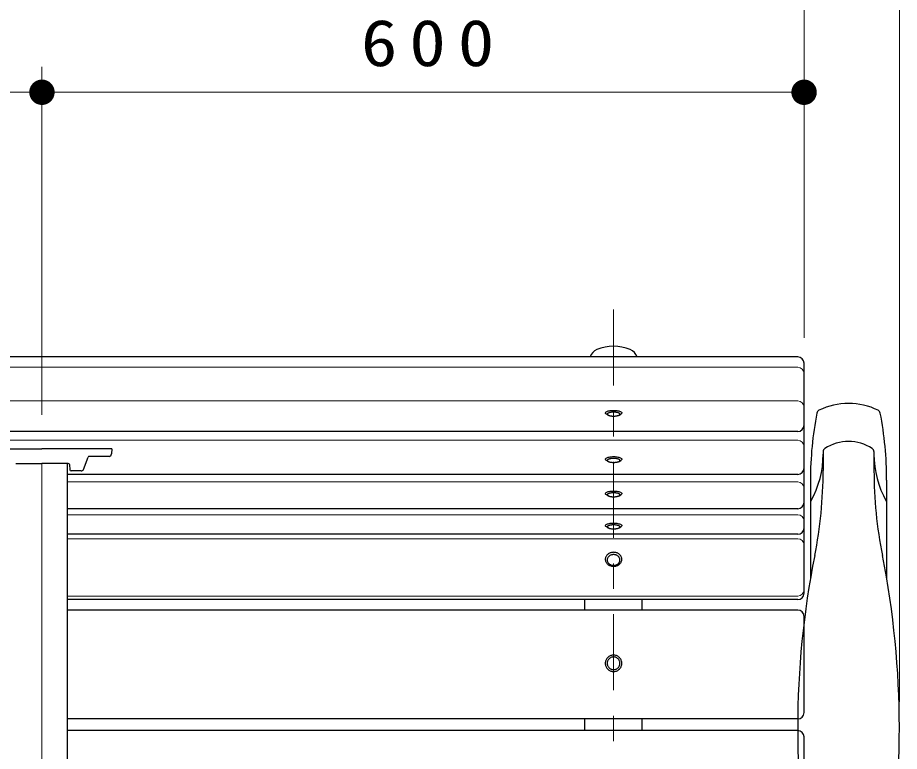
# Model space of a CAD drawing. Units: millimetres on the paper, scale 1:20. Extents: x -385 to 0, y 0 to 267.
# Drawn here: x -244.38 to -209.67, y 209.38 to 238.28 of the extents above; entities that cross this region are included whole.
import ezdxf

# ---------------------------------------------------------------- set-up
doc = ezdxf.new("R2010")
doc.units = ezdxf.units.MM
doc.linetypes.add('USER2', pattern=[6, 3, -1, 1, -1])
doc.layers.add('1_20', color=7, linetype='Continuous', lineweight=25)
doc.styles.add('ＭＳ ゴシック', font='')
doc.styles.get('ＭＳ ゴシック').set_extended_font_data('MS Gothic')

# ---------------------------------------------------------------- blocks, each defined once
blk = doc.blocks.new('filled_dot')
at = {"color": 0, "linetype": 'Continuous', "lineweight": -2, "const_width": 1.25}
blk.add_lwpolyline([(-0.625, 0, 1), (0.625, 0, 1)], format="xyb", close=True, dxfattribs=at)

msp = doc.modelspace()

# ---------------------------------------------------------------- linework, layer by layer
at = {"layer": '1_20', "lineweight": 13}
for p, q in [((-209.675, 211.329), (-209.675, 256.337)), ((-213.425, 225.666), (-213.425, 246.337)), ((-243.425, 222.633), (-243.425, 236.337)), ((-273.425, 235.337), (-243.425, 235.337)), ((-243.425, 235.337), (-213.425, 235.337))]:
    msp.add_line(p, q, dxfattribs=at)
at = {"layer": '1_20', "linetype": 'USER2', "lineweight": 13}
msp.add_line((-220.925, 226.787), (-220.925, 195.19), dxfattribs=at)
at = {"layer": '1_20', "color": 40}
for p, q in [((-213.675, 224.916), (-258.425, 224.916)), ((-213.425, 215.609), (-213.425, 224.666)), ((-213.675, 221.979), (-258.425, 221.979)), ((-213.675, 220.287), (-242.425, 220.287)), ((-213.675, 218.935), (-242.425, 218.935)), ((-213.675, 217.931), (-242.425, 217.931)), ((-213.675, 215.359), (-242.425, 215.359)), ((-213.675, 214.949), (-242.425, 214.949)), ((-213.675, 210.659), (-242.425, 210.659)), ((-213.675, 210.205), (-242.425, 210.205))]:
    msp.add_line(p, q, dxfattribs=at)
at = {"layer": '1_20', "color": 12, "lineweight": 13}
for p, q in [((-213.675, 224.512), (-258.425, 224.512)), ((-213.675, 223.184), (-258.425, 223.184)), ((-213.675, 221.633), (-258.425, 221.633)), ((-213.675, 219.995), (-242.425, 219.995)), ((-213.675, 218.703), (-242.425, 218.703)), ((-213.675, 217.756), (-242.425, 217.756)), ((-213.675, 215.497), (-242.425, 215.497))]:
    msp.add_line(p, q, dxfattribs=at)
at = {"layer": '1_20'}
for p, q in [((-221.143, 222.625), (-221.209, 222.661)), ((-220.706, 222.625), (-220.641, 222.661)), ((-221.143, 220.803), (-221.209, 220.839)), ((-220.706, 220.803), (-220.641, 220.839)), ((-221.143, 219.449), (-221.209, 219.485)), ((-220.706, 219.449), (-220.641, 219.485)), ((-221.143, 218.186), (-221.209, 218.222)), ((-220.706, 218.186), (-220.641, 218.222)), ((-222.05, 214.949), (-222.05, 215.359)), ((-219.8, 214.949), (-219.8, 215.359)), ((-213.425, 210.909), (-213.425, 214.699)), ((-222.05, 210.205), (-222.05, 210.659)), ((-219.8, 210.205), (-219.8, 210.659)), ((-213.425, 206.166), (-213.425, 209.955))]:
    msp.add_line(p, q, dxfattribs=at)
at = {"layer": '1_20', "color": 2}
for p, q in [((-246.175, 221.299), (-243.425, 221.299)), ((-240.675, 221.299), (-243.425, 221.299)), ((-240.675, 221.299), (-240.686, 221.094)), ((-241.787, 220.488), (-241.606, 220.967)), ((-240.785, 220.999), (-241.559, 220.999)), ((-244.458, 220.721), (-243.425, 220.721)), ((-242.392, 220.721), (-243.425, 220.721)), ((-242.425, 201.345), (-242.425, 220.721)), ((-242.342, 220.674), (-242.331, 220.471)), ((-241.881, 220.424), (-242.281, 220.424))]:
    msp.add_line(p, q, dxfattribs=at)
at = {"layer": '1_20', "color": 4}
for p, q in [((-212.675, 221.185), (-212.675, 220.44)), ((-210.675, 221.185), (-210.675, 220.44)), ((-213.175, 220.068), (-213.175, 216.183)), ((-210.175, 220.068), (-210.175, 216.183))]:
    msp.add_line(p, q, dxfattribs=at)
at = {"layer": '1_20', "color": 2, "lineweight": 13}
msp.add_line((-243.425, 201.152), (-243.425, 220.721), dxfattribs=at)
at = {"layer": '1_20'}
for points in [[(-221.209, 222.661), (-221.228, 222.673), (-221.241, 222.687), (-221.248, 222.7), (-221.249, 222.714), (-221.244, 222.728), (-221.233, 222.742), (-221.216, 222.754), (-221.193, 222.766), (-221.165, 222.777), (-221.132, 222.787), (-221.096, 222.795), (-221.056, 222.802), (-221.014, 222.806), (-220.97, 222.809), (-220.925, 222.81), (-220.88, 222.809), (-220.836, 222.806), (-220.793, 222.802), (-220.754, 222.795), (-220.717, 222.787), (-220.685, 222.777), (-220.657, 222.766), (-220.634, 222.754), (-220.617, 222.742), (-220.605, 222.728), (-220.6, 222.714), (-220.601, 222.7), (-220.608, 222.687), (-220.622, 222.673), (-220.641, 222.661)], [(-221.209, 220.839), (-221.228, 220.852), (-221.241, 220.865), (-221.248, 220.879), (-221.249, 220.893), (-221.244, 220.906), (-221.233, 220.92), (-221.216, 220.933), (-221.193, 220.945), (-221.165, 220.956), (-221.132, 220.965), (-221.096, 220.973), (-221.056, 220.98), (-221.014, 220.985), (-220.97, 220.988), (-220.925, 220.989), (-220.88, 220.988), (-220.836, 220.985), (-220.793, 220.98), (-220.754, 220.973), (-220.717, 220.965), (-220.685, 220.956), (-220.657, 220.945), (-220.634, 220.933), (-220.617, 220.92), (-220.605, 220.906), (-220.6, 220.893), (-220.601, 220.879), (-220.608, 220.865), (-220.622, 220.852), (-220.641, 220.839)], [(-221.209, 219.485), (-221.228, 219.498), (-221.241, 219.511), (-221.248, 219.525), (-221.249, 219.539), (-221.244, 219.552), (-221.233, 219.566), (-221.216, 219.579), (-221.193, 219.591), (-221.165, 219.602), (-221.132, 219.611), (-221.096, 219.619), (-221.056, 219.626), (-221.014, 219.631), (-220.97, 219.633), (-220.925, 219.634), (-220.88, 219.633), (-220.836, 219.631), (-220.793, 219.626), (-220.754, 219.619), (-220.717, 219.611), (-220.685, 219.602), (-220.657, 219.591), (-220.634, 219.579), (-220.617, 219.566), (-220.605, 219.552), (-220.6, 219.539), (-220.601, 219.525), (-220.608, 219.511), (-220.622, 219.498), (-220.641, 219.485)], [(-221.209, 218.222), (-221.228, 218.235), (-221.241, 218.248), (-221.248, 218.262), (-221.249, 218.276), (-221.244, 218.29), (-221.233, 218.303), (-221.216, 218.316), (-221.193, 218.328), (-221.165, 218.339), (-221.132, 218.349), (-221.096, 218.357), (-221.056, 218.363), (-221.014, 218.368), (-220.97, 218.371), (-220.925, 218.372), (-220.88, 218.371), (-220.836, 218.368), (-220.793, 218.363), (-220.754, 218.357), (-220.717, 218.349), (-220.685, 218.339), (-220.657, 218.328), (-220.634, 218.316), (-220.617, 218.303), (-220.605, 218.29), (-220.6, 218.276), (-220.601, 218.262), (-220.608, 218.248), (-220.622, 218.235), (-220.641, 218.222)]]:
    msp.add_lwpolyline(points, dxfattribs=at)
for points in [[(-221.175, 222.662), (-221.174, 222.655), (-221.171, 222.649), (-221.166, 222.642), (-221.16, 222.636), (-221.151, 222.63), (-221.141, 222.624), (-221.13, 222.618), (-221.116, 222.613), (-221.102, 222.608), (-221.085, 222.603), (-221.068, 222.599), (-221.05, 222.595), (-221.03, 222.592), (-221.01, 222.59), (-220.989, 222.588), (-220.968, 222.586), (-220.947, 222.585), (-220.925, 222.585), (-220.903, 222.585), (-220.881, 222.586), (-220.86, 222.588), (-220.839, 222.59), (-220.819, 222.592), (-220.8, 222.595), (-220.781, 222.599), (-220.764, 222.603), (-220.748, 222.608), (-220.733, 222.613), (-220.72, 222.618), (-220.708, 222.624), (-220.698, 222.63), (-220.69, 222.636), (-220.683, 222.642), (-220.679, 222.649), (-220.676, 222.655), (-220.675, 222.662), (-220.676, 222.669), (-220.679, 222.676), (-220.683, 222.682), (-220.69, 222.689), (-220.698, 222.695), (-220.708, 222.701), (-220.72, 222.706), (-220.733, 222.712), (-220.748, 222.717), (-220.764, 222.721), (-220.781, 222.725), (-220.8, 222.729), (-220.819, 222.732), (-220.839, 222.735), (-220.86, 222.737), (-220.881, 222.738), (-220.903, 222.739), (-220.925, 222.739), (-220.947, 222.739), (-220.968, 222.738), (-220.989, 222.737), (-221.01, 222.735), (-221.03, 222.732), (-221.05, 222.729), (-221.068, 222.725), (-221.085, 222.721), (-221.102, 222.717), (-221.116, 222.712), (-221.13, 222.706), (-221.141, 222.701), (-221.151, 222.695), (-221.16, 222.689), (-221.166, 222.682), (-221.171, 222.676), (-221.174, 222.669)], [(-221.175, 220.841), (-221.174, 220.834), (-221.171, 220.827), (-221.166, 220.821), (-221.16, 220.814), (-221.151, 220.808), (-221.141, 220.802), (-221.13, 220.796), (-221.116, 220.791), (-221.102, 220.786), (-221.085, 220.781), (-221.068, 220.777), (-221.05, 220.774), (-221.03, 220.771), (-221.01, 220.768), (-220.989, 220.766), (-220.968, 220.764), (-220.947, 220.764), (-220.925, 220.763), (-220.903, 220.764), (-220.881, 220.764), (-220.86, 220.766), (-220.839, 220.768), (-220.819, 220.771), (-220.8, 220.774), (-220.781, 220.777), (-220.764, 220.781), (-220.748, 220.786), (-220.733, 220.791), (-220.72, 220.796), (-220.708, 220.802), (-220.698, 220.808), (-220.69, 220.814), (-220.683, 220.821), (-220.679, 220.827), (-220.676, 220.834), (-220.675, 220.841), (-220.676, 220.847), (-220.679, 220.854), (-220.683, 220.861), (-220.69, 220.867), (-220.698, 220.873), (-220.708, 220.879), (-220.72, 220.885), (-220.733, 220.89), (-220.748, 220.895), (-220.764, 220.9), (-220.781, 220.904), (-220.8, 220.907), (-220.819, 220.911), (-220.839, 220.913), (-220.86, 220.915), (-220.881, 220.917), (-220.903, 220.917), (-220.925, 220.918), (-220.947, 220.917), (-220.968, 220.917), (-220.989, 220.915), (-221.01, 220.913), (-221.03, 220.911), (-221.05, 220.907), (-221.068, 220.904), (-221.085, 220.9), (-221.102, 220.895), (-221.116, 220.89), (-221.13, 220.885), (-221.141, 220.879), (-221.151, 220.873), (-221.16, 220.867), (-221.166, 220.861), (-221.171, 220.854), (-221.174, 220.847)], [(-221.175, 219.486), (-221.174, 219.48), (-221.171, 219.473), (-221.166, 219.466), (-221.16, 219.46), (-221.151, 219.454), (-221.141, 219.448), (-221.13, 219.442), (-221.116, 219.437), (-221.102, 219.432), (-221.085, 219.427), (-221.068, 219.423), (-221.05, 219.419), (-221.03, 219.416), (-221.01, 219.414), (-220.989, 219.412), (-220.968, 219.41), (-220.947, 219.409), (-220.925, 219.409), (-220.903, 219.409), (-220.881, 219.41), (-220.86, 219.412), (-220.839, 219.414), (-220.819, 219.416), (-220.8, 219.419), (-220.781, 219.423), (-220.764, 219.427), (-220.748, 219.432), (-220.733, 219.437), (-220.72, 219.442), (-220.708, 219.448), (-220.698, 219.454), (-220.69, 219.46), (-220.683, 219.466), (-220.679, 219.473), (-220.676, 219.48), (-220.675, 219.486), (-220.676, 219.493), (-220.679, 219.5), (-220.683, 219.506), (-220.69, 219.513), (-220.698, 219.519), (-220.708, 219.525), (-220.72, 219.531), (-220.733, 219.536), (-220.748, 219.541), (-220.764, 219.546), (-220.781, 219.55), (-220.8, 219.553), (-220.819, 219.556), (-220.839, 219.559), (-220.86, 219.561), (-220.881, 219.562), (-220.903, 219.563), (-220.925, 219.564), (-220.947, 219.563), (-220.968, 219.562), (-220.989, 219.561), (-221.01, 219.559), (-221.03, 219.556), (-221.05, 219.553), (-221.068, 219.55), (-221.085, 219.546), (-221.102, 219.541), (-221.116, 219.536), (-221.13, 219.531), (-221.141, 219.525), (-221.151, 219.519), (-221.16, 219.513), (-221.166, 219.506), (-221.171, 219.5), (-221.174, 219.493)], [(-221.175, 218.224), (-221.174, 218.217), (-221.171, 218.21), (-221.166, 218.204), (-221.16, 218.197), (-221.151, 218.191), (-221.141, 218.185), (-221.13, 218.18), (-221.116, 218.174), (-221.102, 218.169), (-221.085, 218.165), (-221.068, 218.161), (-221.05, 218.157), (-221.03, 218.154), (-221.01, 218.151), (-220.989, 218.149), (-220.968, 218.148), (-220.947, 218.147), (-220.925, 218.147), (-220.903, 218.147), (-220.881, 218.148), (-220.86, 218.149), (-220.839, 218.151), (-220.819, 218.154), (-220.8, 218.157), (-220.781, 218.161), (-220.764, 218.165), (-220.748, 218.169), (-220.733, 218.174), (-220.72, 218.18), (-220.708, 218.185), (-220.698, 218.191), (-220.69, 218.197), (-220.683, 218.204), (-220.679, 218.21), (-220.676, 218.217), (-220.675, 218.224), (-220.676, 218.231), (-220.679, 218.237), (-220.683, 218.244), (-220.69, 218.25), (-220.698, 218.257), (-220.708, 218.263), (-220.72, 218.268), (-220.733, 218.274), (-220.748, 218.279), (-220.764, 218.283), (-220.781, 218.287), (-220.8, 218.291), (-220.819, 218.294), (-220.839, 218.296), (-220.86, 218.298), (-220.881, 218.3), (-220.903, 218.301), (-220.925, 218.301), (-220.947, 218.301), (-220.968, 218.3), (-220.989, 218.298), (-221.01, 218.296), (-221.03, 218.294), (-221.05, 218.291), (-221.068, 218.287), (-221.085, 218.283), (-221.102, 218.279), (-221.116, 218.274), (-221.13, 218.268), (-221.141, 218.263), (-221.151, 218.257), (-221.16, 218.25), (-221.166, 218.244), (-221.171, 218.237), (-221.174, 218.231)], [(-221.25, 216.946), (-221.249, 216.922), (-221.245, 216.898), (-221.239, 216.874), (-221.23, 216.852), (-221.219, 216.829), (-221.206, 216.808), (-221.191, 216.788), (-221.174, 216.769), (-221.155, 216.751), (-221.134, 216.735), (-221.111, 216.72), (-221.087, 216.707), (-221.062, 216.696), (-221.036, 216.687), (-221.009, 216.68), (-220.981, 216.674), (-220.953, 216.671), (-220.925, 216.67), (-220.896, 216.671), (-220.868, 216.674), (-220.841, 216.68), (-220.814, 216.687), (-220.787, 216.696), (-220.762, 216.707), (-220.738, 216.72), (-220.716, 216.735), (-220.695, 216.751), (-220.676, 216.769), (-220.659, 216.788), (-220.643, 216.808), (-220.63, 216.829), (-220.619, 216.852), (-220.611, 216.874), (-220.605, 216.898), (-220.601, 216.922), (-220.6, 216.946), (-220.601, 216.97), (-220.605, 216.994), (-220.611, 217.017), (-220.619, 217.04), (-220.63, 217.062), (-220.643, 217.084), (-220.659, 217.104), (-220.676, 217.123), (-220.695, 217.141), (-220.716, 217.157), (-220.738, 217.172), (-220.762, 217.184), (-220.787, 217.196), (-220.814, 217.205), (-220.841, 217.212), (-220.868, 217.217), (-220.896, 217.22), (-220.925, 217.221), (-220.953, 217.22), (-220.981, 217.217), (-221.009, 217.212), (-221.036, 217.205), (-221.062, 217.196), (-221.087, 217.184), (-221.111, 217.172), (-221.134, 217.157), (-221.155, 217.141), (-221.174, 217.123), (-221.191, 217.104), (-221.206, 217.084), (-221.219, 217.062), (-221.23, 217.04), (-221.239, 217.017), (-221.245, 216.994), (-221.249, 216.97)], [(-221.175, 216.919), (-221.174, 216.901), (-221.171, 216.882), (-221.166, 216.864), (-221.16, 216.847), (-221.151, 216.83), (-221.141, 216.813), (-221.13, 216.798), (-221.116, 216.783), (-221.102, 216.769), (-221.085, 216.757), (-221.068, 216.746), (-221.05, 216.736), (-221.03, 216.727), (-221.01, 216.72), (-220.989, 216.714), (-220.968, 216.71), (-220.947, 216.708), (-220.925, 216.707), (-220.903, 216.708), (-220.881, 216.71), (-220.86, 216.714), (-220.839, 216.72), (-220.819, 216.727), (-220.8, 216.736), (-220.781, 216.746), (-220.764, 216.757), (-220.748, 216.769), (-220.733, 216.783), (-220.72, 216.798), (-220.708, 216.813), (-220.698, 216.83), (-220.69, 216.847), (-220.683, 216.864), (-220.679, 216.882), (-220.676, 216.901), (-220.675, 216.919), (-220.676, 216.938), (-220.679, 216.956), (-220.683, 216.974), (-220.69, 216.992), (-220.698, 217.009), (-220.708, 217.025), (-220.72, 217.041), (-220.733, 217.056), (-220.748, 217.069), (-220.764, 217.082), (-220.781, 217.093), (-220.8, 217.103), (-220.819, 217.111), (-220.839, 217.119), (-220.86, 217.124), (-220.881, 217.128), (-220.903, 217.13), (-220.925, 217.131), (-220.947, 217.13), (-220.968, 217.128), (-220.989, 217.124), (-221.01, 217.119), (-221.03, 217.111), (-221.05, 217.103), (-221.068, 217.093), (-221.085, 217.082), (-221.102, 217.069), (-221.116, 217.056), (-221.13, 217.041), (-221.141, 217.025), (-221.151, 217.009), (-221.16, 216.992), (-221.166, 216.974), (-221.171, 216.956), (-221.174, 216.938)], [(-221.25, 212.849), (-221.249, 212.821), (-221.245, 212.793), (-221.239, 212.765), (-221.23, 212.738), (-221.219, 212.712), (-221.206, 212.687), (-221.191, 212.663), (-221.174, 212.641), (-221.155, 212.62), (-221.134, 212.601), (-221.111, 212.584), (-221.087, 212.568), (-221.062, 212.555), (-221.036, 212.544), (-221.009, 212.536), (-220.981, 212.53), (-220.953, 212.526), (-220.925, 212.525), (-220.896, 212.526), (-220.868, 212.53), (-220.841, 212.536), (-220.814, 212.544), (-220.787, 212.555), (-220.762, 212.568), (-220.738, 212.584), (-220.716, 212.601), (-220.695, 212.62), (-220.676, 212.641), (-220.659, 212.663), (-220.643, 212.687), (-220.63, 212.712), (-220.619, 212.738), (-220.611, 212.765), (-220.605, 212.793), (-220.601, 212.821), (-220.6, 212.849), (-220.601, 212.878), (-220.605, 212.906), (-220.611, 212.933), (-220.619, 212.96), (-220.63, 212.987), (-220.643, 213.012), (-220.659, 213.036), (-220.676, 213.058), (-220.695, 213.079), (-220.716, 213.098), (-220.738, 213.115), (-220.762, 213.13), (-220.787, 213.144), (-220.814, 213.154), (-220.841, 213.163), (-220.868, 213.169), (-220.896, 213.173), (-220.925, 213.174), (-220.953, 213.173), (-220.981, 213.169), (-221.009, 213.163), (-221.036, 213.154), (-221.062, 213.144), (-221.087, 213.13), (-221.111, 213.115), (-221.134, 213.098), (-221.155, 213.079), (-221.174, 213.058), (-221.191, 213.036), (-221.206, 213.012), (-221.219, 212.987), (-221.23, 212.96), (-221.239, 212.933), (-221.245, 212.906), (-221.249, 212.878)], [(-221.175, 212.852), (-221.174, 212.83), (-221.171, 212.809), (-221.166, 212.787), (-221.16, 212.767), (-221.151, 212.746), (-221.141, 212.727), (-221.13, 212.709), (-221.116, 212.692), (-221.102, 212.675), (-221.085, 212.661), (-221.068, 212.647), (-221.05, 212.636), (-221.03, 212.626), (-221.01, 212.617), (-220.989, 212.611), (-220.968, 212.606), (-220.947, 212.603), (-220.925, 212.602), (-220.903, 212.603), (-220.881, 212.606), (-220.86, 212.611), (-220.839, 212.617), (-220.819, 212.626), (-220.8, 212.636), (-220.781, 212.647), (-220.764, 212.661), (-220.748, 212.675), (-220.733, 212.692), (-220.72, 212.709), (-220.708, 212.727), (-220.698, 212.746), (-220.69, 212.767), (-220.683, 212.787), (-220.679, 212.809), (-220.676, 212.83), (-220.675, 212.852), (-220.676, 212.874), (-220.679, 212.895), (-220.683, 212.917), (-220.69, 212.937), (-220.698, 212.957), (-220.708, 212.977), (-220.72, 212.995), (-220.733, 213.012), (-220.748, 213.029), (-220.764, 213.043), (-220.781, 213.056), (-220.8, 213.068), (-220.819, 213.078), (-220.839, 213.087), (-220.86, 213.093), (-220.881, 213.098), (-220.903, 213.101), (-220.925, 213.102), (-220.947, 213.101), (-220.968, 213.098), (-220.989, 213.093), (-221.01, 213.087), (-221.03, 213.078), (-221.05, 213.068), (-221.068, 213.056), (-221.085, 213.043), (-221.102, 213.029), (-221.116, 213.012), (-221.13, 212.995), (-221.141, 212.977), (-221.151, 212.957), (-221.16, 212.937), (-221.166, 212.917), (-221.171, 212.895), (-221.174, 212.874)]]:
    msp.add_lwpolyline(points, close=True, dxfattribs=at)
at = {"layer": '1_20', "color": 4}
for centre, radius, start, end in [((-220.925, 223.681), 1.656, 66.7261, 113.2739), ((-221.382, 224.743), 0.5, 113.2739, 159.7583), ((-220.468, 224.743), 0.5, 20.2417, 66.7261), ((-211.675, 220.434), 2.649, 63.8827, 116.1173), ((-199.273, 220.068), 13.902, 169.0583, 180), ((-212.775, 222.678), 0.15, 116.1173, 169.0583), ((-210.575, 222.678), 0.15, 10.9417, 63.8827), ((-224.077, 220.068), 13.902, 0, 10.9417), ((-211.675, 219.865), 1.72, 57.2209, 122.7791), ((-212.525, 221.185), 0.15, 122.7791, 180), ((-210.825, 221.185), 0.15, 0, 57.2209), ((-216.48, 221.089), 3.805, 330.8771, 0), ((-206.87, 221.089), 3.805, 180, 209.1229), ((-229.773, 220.44), 17.098, 348.7042, 0), ((-193.576, 220.44), 17.098, 180, 191.2958), ((-179.149, 210.329), 34.526, 168.7042, 191.2958), ((-244.2, 210.329), 34.526, 348.7042, 11.2958)]:
    msp.add_arc(centre, radius, start, end, dxfattribs=at)
at = {"layer": '1_20', "color": 40}
for centre, start, end in [((-213.675, 224.666), 0, 90), ((-213.675, 222.229), 270, 0), ((-213.675, 220.537), 270, 0), ((-213.675, 219.185), 270, 0), ((-213.675, 218.181), 270, 0), ((-213.675, 215.609), 270, 0), ((-213.675, 214.699), 0, 90), ((-213.675, 210.909), 270, 0), ((-213.675, 209.955), 0, 90)]:
    msp.add_arc(centre, 0.25, start, end, dxfattribs=at)
at = {"layer": '1_20', "color": 12, "lineweight": 13}
for centre, start, end in [((-213.675, 224.262), 0, 90), ((-213.675, 222.934), 0, 90), ((-213.675, 221.383), 0, 90), ((-213.675, 219.745), 0, 90), ((-213.675, 218.453), 0, 90), ((-213.675, 217.506), 0, 90), ((-213.675, 215.747), 270, 0)]:
    msp.add_arc(centre, 0.25, start, end, dxfattribs=at)
at = {"layer": '1_20', "color": 2}
for centre, radius, start, end in [((-240.785, 221.099), 0.1, 270, 357), ((-241.559, 220.949), 0.05, 90, 159.2031), ((-242.392, 220.671), 0.05, 3, 90), ((-242.281, 220.474), 0.05, 183, 270), ((-241.881, 220.524), 0.1, 270, 339.2031)]:
    msp.add_arc(centre, radius, start, end, dxfattribs=at)

# ---------------------------------------------------------------- block references
at = {"layer": '1_20', "lineweight": 13, "xscale": 0.4, "yscale": 0.4, "rotation": 180}
for p in [(-243.425, 235.337), (-213.425, 235.337)]:
    msp.add_blockref('filled_dot', p, dxfattribs=at)
at = {"layer": '1_20', "lineweight": 13, "xscale": 0.4, "yscale": 0.4}
msp.add_blockref('filled_dot', (-243.425, 235.337), dxfattribs=at)

# ---------------------------------------------------------------- texts
at = {"layer": '1_20', "insert": (-228.008, 236.337), "char_height": 1.833, "attachment_point": 8, "style": 'ＭＳ ゴシック'}
msp.add_mtext('\\T1.33;\\W1.15;600', dxfattribs=at)

doc.saveas('drawing.dxf')
